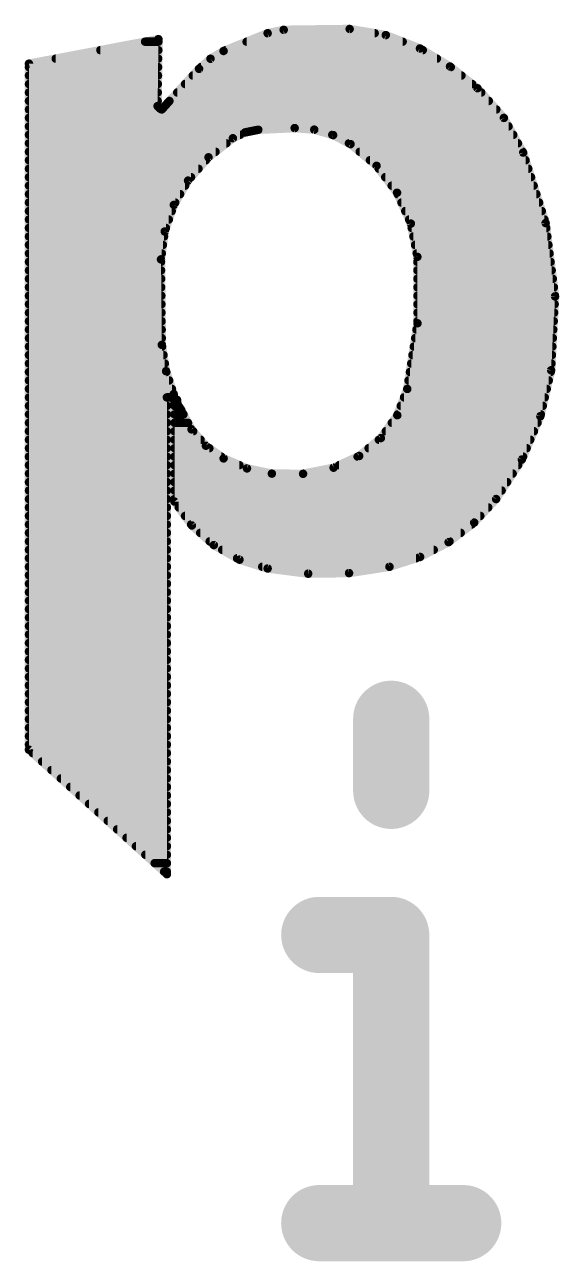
# Model space of a CAD drawing. Extents: x -16 to 95, y -11 to 53.
# Drawn here: x 17.391 to 18.996, y 39.878 to 43.586 of the extents above; entities that cross this region are included whole.
import ezdxf

# ---------------------------------------------------------------- set-up
doc = ezdxf.new("R2010")
doc.units = 0
doc.layers.add('21', color=41, linetype='CONTINUOUS')

msp = doc.modelspace()

# ---------------------------------------------------------------- linework, layer by layer
at = {"layer": '21'}
for points, const_width in [([(18.1204, 43.561), (18.1686, 43.5712)], 0.0254), ([(18.1686, 43.5712), (18.3667, 43.5737)], 0.0254), ([(18.3667, 43.5737), (18.4752, 43.5553)], 0.0254), ([(17.4041, 43.4696), (17.7927, 43.5432)], 0.0254), ([(17.7526, 43.5356), (17.7926, 43.5356)], 0.0254), ([(17.7927, 43.5432), (17.7902, 43.3426)], 0.0254), ([(17.9883, 43.5077), (18.1204, 43.561)], 0.0254), ([(18.0574, 43.5356), (18.5257, 43.5356)], 0.0254), ([(18.1204, 43.561), (18.4417, 43.561)], 0.0254), ([(18.4752, 43.5553), (18.5776, 43.5153)], 0.0254), ([(17.6185, 43.5102), (17.7923, 43.5102)], 0.0254), ([(17.949, 43.4844), (17.9883, 43.5077)], 0.0254), ([(17.9945, 43.5102), (18.5861, 43.5102)], 0.0254), ([(18.5776, 43.5153), (18.6678, 43.4612)], 0.0254), ([(17.4041, 41.4122), (17.4041, 43.4696)], 0.0254), ([(17.4041, 43.4594), (17.7917, 43.4594)], 0.0254), ([(17.4844, 43.4848), (17.792, 43.4848)], 0.0254), ([(17.8257, 43.3578), (17.9146, 43.4543)], 0.0254), ([(17.9146, 43.4543), (17.949, 43.4844)], 0.0254), ([(17.9204, 43.4594), (18.6701, 43.4594)], 0.0254), ([(17.9496, 43.4848), (18.6285, 43.4848)], 0.0254), ([(18.6678, 43.4612), (18.7503, 43.3959)], 0.0254), ([(17.4041, 43.434), (17.7913, 43.434)], 0.0254), ([(17.8959, 43.434), (18.7022, 43.434)], 0.0254), ([(17.4041, 43.4086), (17.791, 43.4086)], 0.0254), ([(17.4041, 43.3832), (17.7907, 43.3832)], 0.0254), ([(17.8491, 43.3832), (18.7616, 43.3832)], 0.0254), ([(17.8725, 43.4086), (18.7343, 43.4086)], 0.0254), ([(18.7503, 43.3959), (18.8294, 43.3069)], 0.0254), ([(17.4041, 43.3578), (17.7904, 43.3578)], 0.0254), ([(17.7902, 43.3426), (17.7978, 43.3349)], 0.0254), ([(17.8029, 43.3324), (17.8257, 43.3578)], 0.0254), ([(17.8257, 43.3578), (18.7842, 43.3578)], 0.0254), ([(17.4041, 43.3324), (17.8029, 43.3324)], 0.0254), ([(17.4041, 43.307), (18.8293, 43.307)], 0.0254), ([(17.7978, 43.3349), (17.8029, 43.3324)], 0.0254), ([(17.8029, 43.3324), (18.8068, 43.3324)], 0.0254), ([(18.8294, 43.3069), (18.8874, 43.2029)], 0.0254), ([(17.4041, 43.2816), (18.8435, 43.2816)], 0.0254), ([(18.0924, 43.2714), (18.0527, 43.2635)], 0.0254), ([(18.2016, 43.2765), (18.0924, 43.2714)], 0.0254), ([(18.2604, 43.2718), (18.2016, 43.2765)], 0.0254), ([(18.317, 43.2555), (18.2604, 43.2718)], 0.0254), ([(17.4041, 43.2562), (18.0375, 43.2562)], 0.0254), ([(17.4041, 43.2308), (17.9967, 43.2308)], 0.0254), ([(18.0162, 43.246), (17.943, 43.1888)], 0.0254), ([(18.0527, 43.2635), (18.0162, 43.246)], 0.0254), ([(18.3145, 43.2562), (18.8577, 43.2562)], 0.0254), ([(18.3693, 43.2283), (18.317, 43.2555)], 0.0254), ([(18.3645, 43.2308), (18.8718, 43.2308)], 0.0254), ([(18.4474, 43.1634), (18.3693, 43.2283)], 0.0254), ([(17.4041, 43.2054), (17.9642, 43.2054)], 0.0254), ([(18.3969, 43.2054), (18.886, 43.2054)], 0.0254), ([(18.8874, 43.2029), (18.9548, 42.9916)], 0.0254), ([(17.4041, 43.18), (17.9352, 43.18)], 0.0254), ([(17.4041, 43.1546), (17.9129, 43.1546)], 0.0254), ([(17.943, 43.1888), (17.8816, 43.119)], 0.0254), ([(18.4275, 43.18), (18.8947, 43.18)], 0.0254), ([(18.5088, 43.0826), (18.4474, 43.1634)], 0.0254), ([(18.4541, 43.1546), (18.9028, 43.1546)], 0.0254), ([(17.4041, 43.1292), (17.8906, 43.1292)], 0.0254), ([(17.8816, 43.119), (17.839, 43.0462)], 0.0254), ([(18.4734, 43.1292), (18.9109, 43.1292)], 0.0254), ([(17.4041, 43.1038), (17.8727, 43.1038)], 0.0254), ([(18.4927, 43.1038), (18.919, 43.1038)], 0.0254), ([(18.5504, 42.99), (18.5088, 43.0826)], 0.0254), ([(17.4041, 43.0784), (17.8579, 43.0784)], 0.0254), ([(17.4041, 43.053), (17.843, 43.053)], 0.0254), ([(17.839, 43.0462), (17.8116, 42.9664)], 0.0254), ([(18.5107, 43.0784), (18.9271, 43.0784)], 0.0254), ([(18.5221, 43.053), (18.9352, 43.053)], 0.0254), ([(17.4041, 43.0276), (17.8326, 43.0276)], 0.0254), ([(18.5335, 43.0276), (18.9433, 43.0276)], 0.0254), ([(17.4041, 43.0022), (17.8239, 43.0022)], 0.0254), ([(17.4041, 42.9768), (17.8152, 42.9768)], 0.0254), ([(18.5449, 43.0022), (18.9514, 43.0022)], 0.0254), ([(18.5699, 42.8904), (18.5504, 42.99)], 0.0254), ([(18.5529, 42.9768), (18.9567, 42.9768)], 0.0254), ([(18.9548, 42.9916), (18.9831, 42.7716)], 0.0254), ([(17.4041, 42.9514), (17.8096, 42.9514)], 0.0254), ([(17.8116, 42.9664), (17.8003, 42.8828)], 0.0254), ([(18.5579, 42.9514), (18.96, 42.9514)], 0.0254), ([(17.4041, 42.926), (17.8061, 42.926)], 0.0254), ([(17.4041, 42.9006), (17.8027, 42.9006)], 0.0254), ([(18.5629, 42.926), (18.9632, 42.926)], 0.0254), ([(18.5679, 42.9006), (18.9665, 42.9006)], 0.0254), ([(17.4041, 42.8752), (17.8004, 42.8752)], 0.0254), ([(17.8003, 42.8828), (17.8029, 42.6263)], 0.0254), ([(18.5702, 42.6911), (18.5699, 42.8904)], 0.0254), ([(18.5699, 42.8752), (18.9698, 42.8752)], 0.0254), ([(17.4041, 42.8498), (17.8006, 42.8498)], 0.0254), ([(17.4041, 42.8244), (17.8009, 42.8244)], 0.0254), ([(18.57, 42.8498), (18.973, 42.8498)], 0.0254), ([(18.57, 42.8244), (18.9763, 42.8244)], 0.0254), ([(17.4041, 42.799), (17.8011, 42.799)], 0.0254), ([(18.5701, 42.799), (18.9796, 42.799)], 0.0254), ([(17.4041, 42.7736), (17.8014, 42.7736)], 0.0254), ([(17.4041, 42.7482), (17.8017, 42.7482)], 0.0254), ([(18.5701, 42.7736), (18.9828, 42.7736)], 0.0254), ([(18.5701, 42.7482), (18.9818, 42.7482)], 0.0254), ([(18.9831, 42.7716), (18.9713, 42.5501)], 0.0254), ([(17.4041, 42.7228), (17.8019, 42.7228)], 0.0254), ([(18.5702, 42.7228), (18.9805, 42.7228)], 0.0254), ([(17.4041, 42.6974), (17.8022, 42.6974)], 0.0254), ([(17.4041, 42.672), (17.8024, 42.672)], 0.0254), ([(18.5395, 42.4942), (18.5702, 42.6911)], 0.0254), ([(18.5672, 42.672), (18.9778, 42.672)], 0.0254), ([(18.5702, 42.6974), (18.9791, 42.6974)], 0.0254), ([(17.4041, 42.6466), (17.8027, 42.6466)], 0.0254), ([(18.5633, 42.6466), (18.9764, 42.6466)], 0.0254), ([(17.4041, 42.6212), (17.8037, 42.6212)], 0.0254), ([(17.8029, 42.6263), (17.8156, 42.5475)], 0.0254), ([(18.5593, 42.6212), (18.9751, 42.6212)], 0.0254), ([(17.4041, 42.5958), (17.8078, 42.5958)], 0.0254), ([(17.4041, 42.5704), (17.8119, 42.5704)], 0.0254), ([(18.5514, 42.5704), (18.9724, 42.5704)], 0.0254), ([(18.5554, 42.5958), (18.9737, 42.5958)], 0.0254), ([(17.4041, 42.545), (17.8164, 42.545)], 0.0254), ([(17.8156, 42.5475), (17.8384, 42.479)], 0.0254), ([(18.5474, 42.545), (18.9701, 42.545)], 0.0254), ([(18.9713, 42.5501), (18.939, 42.4124)], 0.0254), ([(17.4041, 42.5196), (17.8249, 42.5196)], 0.0254), ([(17.4041, 42.4942), (17.8333, 42.4942)], 0.0254), ([(18.5096, 42.4153), (18.5395, 42.4942)], 0.0254), ([(18.5395, 42.4942), (18.9582, 42.4942)], 0.0254), ([(18.5435, 42.5196), (18.9641, 42.5196)], 0.0254), ([(17.4041, 42.4688), (17.8308, 42.4688)], 0.0254), ([(17.8308, 42.4688), (17.8181, 42.4688)], 0.0254), ([(17.8181, 42.4688), (17.8181, 41.0388)], 0.0254), ([(17.8345, 42.4694), (17.8308, 42.4688)], 0.0254), ([(17.8375, 42.4718), (17.8345, 42.4694)], 0.0254), ([(17.8389, 42.4753), (17.8375, 42.4718)], 0.0254), ([(17.8384, 42.479), (17.8389, 42.4753)], 0.0254), ([(17.841, 42.4536), (17.8486, 42.4612)], 0.0254), ([(17.841, 42.1564), (17.841, 42.4536)], 0.0254), ([(17.8486, 42.4612), (17.8486, 42.4561)], 0.0254), ([(17.8486, 42.4561), (17.8506, 42.4464)], 0.0254), ([(18.5299, 42.4688), (18.9522, 42.4688)], 0.0254), ([(17.4041, 42.4434), (17.8181, 42.4434)], 0.0254), ([(17.4041, 42.418), (17.8181, 42.418)], 0.0254), ([(17.841, 42.4434), (17.8527, 42.4434)], 0.0254), ([(17.841, 42.418), (17.868, 42.418)], 0.0254), ([(17.8506, 42.4464), (17.8562, 42.4383)], 0.0254), ([(17.8562, 42.4383), (17.8613, 42.4307)], 0.0254), ([(17.8613, 42.4307), (17.892, 42.373)], 0.0254), ([(18.4604, 42.3468), (18.5096, 42.4153)], 0.0254), ([(18.5106, 42.418), (18.9403, 42.418)], 0.0254), ([(18.5202, 42.4434), (18.9463, 42.4434)], 0.0254), ([(18.939, 42.4124), (18.8834, 42.2824)], 0.0254), ([(17.4041, 42.3926), (17.8181, 42.3926)], 0.0254), ([(17.841, 42.3926), (17.8815, 42.3926)], 0.0254), ([(18.4932, 42.3926), (18.9305, 42.3926)], 0.0254), ([(17.4041, 42.3672), (17.8181, 42.3672)], 0.0254), ([(17.4041, 42.3418), (17.8181, 42.3418)], 0.0254), ([(17.841, 42.3672), (17.897, 42.3672)], 0.0254), ([(17.841, 42.3418), (17.9193, 42.3418)], 0.0254), ([(17.892, 42.373), (17.9351, 42.3238)], 0.0254), ([(18.3952, 42.2931), (18.4604, 42.3468)], 0.0254), ([(18.4543, 42.3418), (18.9088, 42.3418)], 0.0254), ([(18.475, 42.3672), (18.9197, 42.3672)], 0.0254), ([(17.4041, 42.3164), (17.8181, 42.3164)], 0.0254), ([(17.841, 42.3164), (17.9455, 42.3164)], 0.0254), ([(17.9351, 42.3238), (17.9883, 42.2859)], 0.0254), ([(18.4235, 42.3164), (18.8979, 42.3164)], 0.0254), ([(17.4041, 42.291), (17.8181, 42.291)], 0.0254), ([(17.4041, 42.2656), (17.8181, 42.2656)], 0.0254), ([(17.841, 42.291), (17.9811, 42.291)], 0.0254), ([(17.841, 42.2656), (18.0357, 42.2656)], 0.0254), ([(17.9883, 42.2859), (18.0584, 42.2559)], 0.0254), ([(18.3185, 42.258), (18.3952, 42.2931)], 0.0254), ([(18.3351, 42.2656), (18.8724, 42.2656)], 0.0254), ([(18.3906, 42.291), (18.8871, 42.291)], 0.0254), ([(18.8834, 42.2824), (18.8062, 42.164)], 0.0254), ([(17.4041, 42.2402), (17.8181, 42.2402)], 0.0254), ([(17.841, 42.2402), (18.1331, 42.2402)], 0.0254), ([(18.0584, 42.2559), (18.1331, 42.2402)], 0.0254), ([(18.1331, 42.2402), (18.2267, 42.2396)], 0.0254), ([(18.2267, 42.2396), (18.3185, 42.258)], 0.0254), ([(18.2297, 42.2402), (18.8559, 42.2402)], 0.0254), ([(17.4041, 42.2148), (17.8181, 42.2148)], 0.0254), ([(17.841, 42.2148), (18.8393, 42.2148)], 0.0254), ([(17.4041, 42.1894), (17.8181, 42.1894)], 0.0254), ([(17.4041, 42.164), (17.8181, 42.164)], 0.0254), ([(17.841, 42.1894), (18.8228, 42.1894)], 0.0254), ([(17.841, 42.164), (18.8062, 42.164)], 0.0254), ([(17.893, 42.0848), (17.841, 42.1564)], 0.0254), ([(18.8062, 42.164), (18.7404, 42.0933)], 0.0254), ([(17.4041, 42.1386), (17.8181, 42.1386)], 0.0254), ([(17.8539, 42.1386), (18.7826, 42.1386)], 0.0254), ([(17.4041, 42.1132), (17.8181, 42.1132)], 0.0254), ([(17.4041, 42.0878), (17.8181, 42.0878)], 0.0254), ([(17.8724, 42.1132), (18.7589, 42.1132)], 0.0254), ([(17.8908, 42.0878), (18.7331, 42.0878)], 0.0254), ([(17.959, 42.0258), (17.893, 42.0848)], 0.0254), ([(18.7404, 42.0933), (18.6636, 42.0349)], 0.0254), ([(17.4041, 42.0624), (17.8181, 42.0624)], 0.0254), ([(17.9181, 42.0624), (18.6998, 42.0624)], 0.0254), ([(17.4041, 42.037), (17.8181, 42.037)], 0.0254), ([(17.4041, 42.0116), (17.8181, 42.0116)], 0.0254), ([(17.9465, 42.037), (18.6664, 42.037)], 0.0254), ([(18.0359, 41.9821), (17.959, 42.0258)], 0.0254), ([(17.9841, 42.0116), (18.619, 42.0116)], 0.0254), ([(18.6636, 42.0349), (18.578, 41.9903)], 0.0254), ([(17.4041, 41.9862), (17.8181, 41.9862)], 0.0254), ([(18.0288, 41.9862), (18.5654, 41.9862)], 0.0254), ([(18.1204, 41.9557), (18.0359, 41.9821)], 0.0254), ([(18.578, 41.9903), (18.4861, 41.9608)], 0.0254), ([(17.4041, 41.9608), (17.8181, 41.9608)], 0.0254), ([(17.4041, 41.9354), (17.8181, 41.9354)], 0.0254), ([(18.1041, 41.9608), (18.4861, 41.9608)], 0.0254), ([(18.2421, 41.9402), (18.1204, 41.9557)], 0.0254), ([(18.3648, 41.9419), (18.2421, 41.9402)], 0.0254), ([(18.4861, 41.9608), (18.3648, 41.9419)], 0.0254), ([(17.4041, 41.91), (17.8181, 41.91)], 0.0254), ([(17.4041, 41.8846), (17.8181, 41.8846)], 0.0254), ([(17.4041, 41.8592), (17.8181, 41.8592)], 0.0254), ([(17.4041, 41.8338), (17.8181, 41.8338)], 0.0254), ([(17.4041, 41.8084), (17.8181, 41.8084)], 0.0254), ([(17.4041, 41.783), (17.8181, 41.783)], 0.0254), ([(17.4041, 41.7576), (17.8181, 41.7576)], 0.0254), ([(17.4041, 41.7322), (17.8181, 41.7322)], 0.0254), ([(17.4041, 41.7068), (17.8181, 41.7068)], 0.0254), ([(17.4041, 41.6814), (17.8181, 41.6814)], 0.0254), ([(17.4041, 41.656), (17.8181, 41.656)], 0.0254), ([(17.4041, 41.6306), (17.8181, 41.6306)], 0.0254), ([(17.4041, 41.6052), (17.8181, 41.6052)], 0.0254), ([(18.4914, 41.5049), (18.4914, 41.2888)], 0.2286), ([(17.4041, 41.5798), (17.8181, 41.5798)], 0.0254), ([(17.4041, 41.5544), (17.8181, 41.5544)], 0.0254), ([(17.4041, 41.529), (17.8181, 41.529)], 0.0254), ([(17.4041, 41.5036), (17.8181, 41.5036)], 0.0254), ([(17.4041, 41.4782), (17.8181, 41.4782)], 0.0254), ([(17.4041, 41.4528), (17.8181, 41.4528)], 0.0254), ([(17.4041, 41.4274), (17.8181, 41.4274)], 0.0254), ([(17.8181, 41.0388), (17.4041, 41.4122)], 0.0254), ([(17.4154, 41.402), (17.8181, 41.402)], 0.0254), ([(17.4436, 41.3766), (17.8181, 41.3766)], 0.0254), ([(17.4717, 41.3512), (17.8181, 41.3512)], 0.0254), ([(17.4999, 41.3258), (17.8181, 41.3258)], 0.0254), ([(17.5281, 41.3004), (17.8181, 41.3004)], 0.0254), ([(17.5562, 41.275), (17.8181, 41.275)], 0.0254), ([(17.5844, 41.2496), (17.8181, 41.2496)], 0.0254), ([(17.6125, 41.2242), (17.8181, 41.2242)], 0.0254), ([(17.6407, 41.1988), (17.8181, 41.1988)], 0.0254), ([(17.6689, 41.1734), (17.8181, 41.1734)], 0.0254), ([(17.697, 41.148), (17.8181, 41.148)], 0.0254), ([(17.7252, 41.1226), (17.8181, 41.1226)], 0.0254), ([(17.7534, 41.0972), (17.8181, 41.0972)], 0.0254), ([(17.7815, 41.0718), (17.8181, 41.0718)], 0.0254), ([(17.8097, 41.0464), (17.8181, 41.0464)], 0.0254), ([(18.2753, 40.8566), (18.4914, 40.8566)], 0.2286), ([(18.4914, 40.8566), (18.4914, 39.9923)], 0.2286), ([(18.2753, 39.9923), (18.7075, 39.9923)], 0.2286)]:
    msp.add_lwpolyline(points, dxfattribs=dict(at, const_width=const_width))
for points, const_width in [([(18.1685, 43.5775, 1), (18.1687, 43.5649)], 0.0127), ([(18.1699, 43.565, 1), (18.1673, 43.5774)], 0.0127), ([(18.3678, 43.58, 1), (18.3656, 43.5674)], 0.0127), ([(18.3668, 43.5674, 1), (18.3666, 43.58)], 0.0127), ([(17.7526, 43.5419, 1), (17.7526, 43.5293)], 0.0127), ([(17.799, 43.5431, 1), (17.7864, 43.5433)], 0.0127), ([(17.7939, 43.537, 1), (17.7915, 43.5494)], 0.0127), ([(17.7926, 43.5293, 1), (17.7926, 43.5419)], 0.0127), ([(18.0574, 43.5419, 1), (18.0574, 43.5293)], 0.0127), ([(18.1204, 43.5673, 1), (18.1204, 43.5547)], 0.0127), ([(18.1191, 43.5672, 1), (18.1217, 43.5548)], 0.0127), ([(18.1228, 43.5551, 1), (18.118, 43.5669)], 0.0127), ([(18.4417, 43.5547, 1), (18.4417, 43.5673)], 0.0127), ([(18.4775, 43.5613, 1), (18.4728, 43.5494)], 0.0127), ([(18.4741, 43.5491, 1), (18.4762, 43.5616)], 0.0127), ([(18.5257, 43.5293, 1), (18.5257, 43.5419)], 0.0127), ([(17.6185, 43.5166, 1), (17.6185, 43.5039)], 0.0127), ([(17.7923, 43.5039, 1), (17.7923, 43.5166)], 0.0127), ([(17.9859, 43.5136, 1), (17.9907, 43.5018)], 0.0127), ([(17.9915, 43.5022, 1), (17.9851, 43.5132)], 0.0127), ([(17.9945, 43.5166, 1), (17.9945, 43.5039)], 0.0127), ([(18.5809, 43.5207, 1), (18.5743, 43.5099)], 0.0127), ([(18.5753, 43.5094, 1), (18.5799, 43.5212)], 0.0127), ([(18.5861, 43.5039, 1), (18.5861, 43.5166)], 0.0127), ([(17.4105, 43.4696, 1), (17.3977, 43.4696)], 0.0127), ([(17.4029, 43.4758, 1), (17.4053, 43.4634)], 0.0127), ([(17.4041, 43.4657, 1), (17.4041, 43.4531)], 0.0127), ([(17.4844, 43.4911, 1), (17.4844, 43.4785)], 0.0127), ([(17.7917, 43.4531, 1), (17.7917, 43.4657)], 0.0127), ([(17.792, 43.4785, 1), (17.792, 43.4911)], 0.0127), ([(17.9104, 43.4591, 1), (17.9188, 43.4495)], 0.0127), ([(17.9193, 43.45, 1), (17.9099, 43.4586)], 0.0127), ([(17.9204, 43.4657, 1), (17.9204, 43.4531)], 0.0127), ([(17.9457, 43.4899, 1), (17.9522, 43.479)], 0.0127), ([(17.9496, 43.4911, 1), (17.9496, 43.4785)], 0.0127), ([(17.9531, 43.4797, 1), (17.9448, 43.4892)], 0.0127), ([(18.6285, 43.4785, 1), (18.6285, 43.4911)], 0.0127), ([(18.6718, 43.4662, 1), (18.6639, 43.4562)], 0.0127), ([(18.6646, 43.4558, 1), (18.6711, 43.4667)], 0.0127), ([(18.6701, 43.4531, 1), (18.6701, 43.4657)], 0.0127), ([(17.4041, 43.4404, 1), (17.4041, 43.4277)], 0.0127), ([(17.7913, 43.4277, 1), (17.7913, 43.4404)], 0.0127), ([(17.8959, 43.4404, 1), (17.8959, 43.4277)], 0.0127), ([(18.7022, 43.4277, 1), (18.7022, 43.4404)], 0.0127), ([(17.4041, 43.4149, 1), (17.4041, 43.4023)], 0.0127), ([(17.4041, 43.3895, 1), (17.4041, 43.3769)], 0.0127), ([(17.7907, 43.3769, 1), (17.7907, 43.3895)], 0.0127), ([(17.791, 43.4023, 1), (17.791, 43.4149)], 0.0127), ([(17.8491, 43.3895, 1), (17.8491, 43.3769)], 0.0127), ([(17.8725, 43.4149, 1), (17.8725, 43.4023)], 0.0127), ([(18.7343, 43.4023, 1), (18.7343, 43.4149)], 0.0127), ([(18.755, 43.4001, 1), (18.7456, 43.3917)], 0.0127), ([(18.7464, 43.3909, 1), (18.7542, 43.4009)], 0.0127), ([(18.7616, 43.3769, 1), (18.7616, 43.3895)], 0.0127), ([(17.4041, 43.3642, 1), (17.4041, 43.3515)], 0.0127), ([(17.7947, 43.3471, 1), (17.7857, 43.3381)], 0.0127), ([(17.7904, 43.3515, 1), (17.7904, 43.3642)], 0.0127), ([(17.8257, 43.3642, 1), (17.8257, 43.3515)], 0.0127), ([(17.821, 43.3621, 1), (17.8304, 43.3535)], 0.0127), ([(17.8304, 43.3536, 1), (17.821, 43.362)], 0.0127), ([(18.7842, 43.3515, 1), (18.7842, 43.3642)], 0.0127), ([(17.4041, 43.3387, 1), (17.4041, 43.3261)], 0.0127), ([(17.4041, 43.3133, 1), (17.4041, 43.3007)], 0.0127), ([(17.7839, 43.3427, 1), (17.7965, 43.3425)], 0.0127), ([(17.8006, 43.3406, 1), (17.795, 43.3292)], 0.0127), ([(17.7933, 43.3304, 1), (17.8023, 43.3394)], 0.0127), ([(17.8029, 43.3387, 1), (17.8029, 43.3261)], 0.0127), ([(17.7982, 43.3366, 1), (17.8076, 43.3282)], 0.0127), ([(17.8001, 43.3267, 1), (17.8057, 43.3381)], 0.0127), ([(17.8029, 43.3261, 1), (17.8029, 43.3387)], 0.0127), ([(18.8068, 43.3261, 1), (18.8068, 43.3387)], 0.0127), ([(18.835, 43.31, 1), (18.8239, 43.3038)], 0.0127), ([(18.8247, 43.3027, 1), (18.8342, 43.3111)], 0.0127), ([(18.8293, 43.3007, 1), (18.8293, 43.3133)], 0.0127), ([(17.4041, 43.288, 1), (17.4041, 43.2753)], 0.0127), ([(18.0921, 43.2777, 1), (18.0927, 43.2651)], 0.0127), ([(18.0936, 43.2652, 1), (18.0912, 43.2776)], 0.0127), ([(18.2021, 43.2828, 1), (18.2011, 43.2702)], 0.0127), ([(18.2019, 43.2702, 1), (18.2013, 43.2828)], 0.0127), ([(18.2621, 43.2779, 1), (18.2586, 43.2657)], 0.0127), ([(18.2598, 43.2654, 1), (18.2609, 43.2781)], 0.0127), ([(18.8435, 43.2753, 1), (18.8435, 43.288)], 0.0127), ([(17.4041, 43.2625, 1), (17.4041, 43.2499)], 0.0127), ([(17.4041, 43.2371, 1), (17.4041, 43.2245)], 0.0127), ([(17.9967, 43.2245, 1), (17.9967, 43.2371)], 0.0127), ([(18.0135, 43.2517, 1), (18.0189, 43.2403)], 0.0127), ([(18.0201, 43.241, 1), (18.0123, 43.251)], 0.0127), ([(18.0375, 43.2499, 1), (18.0375, 43.2625)], 0.0127), ([(18.0515, 43.2697, 1), (18.054, 43.2572)], 0.0127), ([(18.0555, 43.2577, 1), (18.05, 43.2692)], 0.0127), ([(18.3145, 43.2625, 1), (18.3145, 43.2499)], 0.0127), ([(18.3199, 43.2611, 1), (18.3141, 43.2498)], 0.0127), ([(18.3152, 43.2494, 1), (18.3188, 43.2616)], 0.0127), ([(18.3645, 43.2371, 1), (18.3645, 43.2245)], 0.0127), ([(18.3734, 43.2332, 1), (18.3652, 43.2234)], 0.0127), ([(18.8577, 43.2499, 1), (18.8577, 43.2625)], 0.0127), ([(18.8718, 43.2245, 1), (18.8718, 43.2371)], 0.0127), ([(17.4041, 43.2118, 1), (17.4041, 43.1991)], 0.0127), ([(17.9642, 43.1991, 1), (17.9642, 43.2118)], 0.0127), ([(18.3664, 43.2227, 1), (18.3722, 43.2339)], 0.0127), ([(18.3969, 43.2118, 1), (18.3969, 43.1991)], 0.0127), ([(18.8934, 43.2048, 1), (18.8814, 43.201)], 0.0127), ([(18.8819, 43.1998, 1), (18.8929, 43.206)], 0.0127), ([(18.886, 43.1991, 1), (18.886, 43.2118)], 0.0127), ([(17.4041, 43.1863, 1), (17.4041, 43.1737)], 0.0127), ([(17.4041, 43.1609, 1), (17.4041, 43.1483)], 0.0127), ([(17.9129, 43.1483, 1), (17.9129, 43.1609)], 0.0127), ([(17.9352, 43.1737, 1), (17.9352, 43.1863)], 0.0127), ([(17.939, 43.1938, 1), (17.9469, 43.1838)], 0.0127), ([(17.9477, 43.1846, 1), (17.9382, 43.193)], 0.0127), ([(18.4275, 43.1863, 1), (18.4275, 43.1737)], 0.0127), ([(18.4524, 43.1673, 1), (18.4423, 43.1596)], 0.0127), ([(18.4433, 43.1586, 1), (18.4514, 43.1683)], 0.0127), ([(18.4541, 43.1609, 1), (18.4541, 43.1483)], 0.0127), ([(18.8947, 43.1737, 1), (18.8947, 43.1863)], 0.0127), ([(18.9028, 43.1483, 1), (18.9028, 43.1609)], 0.0127), ([(17.4041, 43.1356, 1), (17.4041, 43.1229)], 0.0127), ([(17.8768, 43.1232, 1), (17.8864, 43.1148)], 0.0127), ([(17.8871, 43.1158, 1), (17.8761, 43.1222)], 0.0127), ([(17.8906, 43.1229, 1), (17.8906, 43.1356)], 0.0127), ([(18.4734, 43.1356, 1), (18.4734, 43.1229)], 0.0127), ([(18.9109, 43.1229, 1), (18.9109, 43.1356)], 0.0127), ([(17.4041, 43.1101, 1), (17.4041, 43.0975)], 0.0127), ([(17.8727, 43.0975, 1), (17.8727, 43.1101)], 0.0127), ([(18.4927, 43.1101, 1), (18.4927, 43.0975)], 0.0127), ([(18.5146, 43.0852, 1), (18.503, 43.08)], 0.0127), ([(18.5037, 43.0788, 1), (18.5139, 43.0865)], 0.0127), ([(18.919, 43.0975, 1), (18.919, 43.1101)], 0.0127), ([(17.4041, 43.0847, 1), (17.4041, 43.0721)], 0.0127), ([(17.4041, 43.0594, 1), (17.4041, 43.0467)], 0.0127), ([(17.8335, 43.0494, 1), (17.8445, 43.043)], 0.0127), ([(17.845, 43.0441, 1), (17.833, 43.0482)], 0.0127), ([(17.843, 43.0467, 1), (17.843, 43.0594)], 0.0127), ([(17.8579, 43.0721, 1), (17.8579, 43.0847)], 0.0127), ([(18.5107, 43.0847, 1), (18.5107, 43.0721)], 0.0127), ([(18.5221, 43.0594, 1), (18.5221, 43.0467)], 0.0127), ([(18.9271, 43.0721, 1), (18.9271, 43.0847)], 0.0127), ([(18.9352, 43.0467, 1), (18.9352, 43.0594)], 0.0127), ([(17.4041, 43.0339, 1), (17.4041, 43.0213)], 0.0127), ([(17.8326, 43.0213, 1), (17.8326, 43.0339)], 0.0127), ([(18.5335, 43.0339, 1), (18.5335, 43.0213)], 0.0127), ([(18.9433, 43.0213, 1), (18.9433, 43.0339)], 0.0127), ([(17.4041, 43.0085, 1), (17.4041, 42.9959)], 0.0127), ([(17.4041, 42.9832, 1), (17.4041, 42.9705)], 0.0127), ([(17.8152, 42.9705, 1), (17.8152, 42.9832)], 0.0127), ([(17.8239, 42.9959, 1), (17.8239, 43.0085)], 0.0127), ([(18.5449, 43.0085, 1), (18.5449, 42.9959)], 0.0127), ([(18.5566, 42.9912, 1), (18.5441, 42.9888)], 0.0127), ([(18.5446, 42.9874, 1), (18.5561, 42.9926)], 0.0127), ([(18.5529, 42.9832, 1), (18.5529, 42.9705)], 0.0127), ([(18.9611, 42.9924, 1), (18.9485, 42.9908)], 0.0127), ([(18.9488, 42.9897, 1), (18.9609, 42.9935)], 0.0127), ([(18.9514, 42.9959, 1), (18.9514, 43.0085)], 0.0127), ([(18.9567, 42.9705, 1), (18.9567, 42.9832)], 0.0127), ([(17.4041, 42.9577, 1), (17.4041, 42.9451)], 0.0127), ([(17.8179, 42.9656, 1), (17.8053, 42.9673)], 0.0127), ([(17.8056, 42.9685, 1), (17.8176, 42.9643)], 0.0127), ([(17.8096, 42.9451, 1), (17.8096, 42.9577)], 0.0127), ([(18.5579, 42.9577, 1), (18.5579, 42.9451)], 0.0127), ([(18.96, 42.9451, 1), (18.96, 42.9577)], 0.0127), ([(17.4041, 42.9323, 1), (17.4041, 42.9197)], 0.0127), ([(17.4041, 42.907, 1), (17.4041, 42.8943)], 0.0127), ([(17.8027, 42.8943, 1), (17.8027, 42.907)], 0.0127), ([(17.8061, 42.9197, 1), (17.8061, 42.9323)], 0.0127), ([(18.5629, 42.9323, 1), (18.5629, 42.9197)], 0.0127), ([(18.5679, 42.907, 1), (18.5679, 42.8943)], 0.0127), ([(18.9632, 42.9197, 1), (18.9632, 42.9323)], 0.0127), ([(18.9665, 42.8943, 1), (18.9665, 42.907)], 0.0127), ([(17.4041, 42.8815, 1), (17.4041, 42.8689)], 0.0127), ([(17.8066, 42.8829, 1), (17.794, 42.8827)], 0.0127), ([(17.794, 42.8836, 1), (17.8066, 42.882)], 0.0127), ([(17.8004, 42.8689, 1), (17.8004, 42.8815)], 0.0127), ([(18.5762, 42.8904, 1), (18.5636, 42.8904)], 0.0127), ([(18.5699, 42.8815, 1), (18.5699, 42.8689)], 0.0127), ([(18.5637, 42.8892, 1), (18.5761, 42.8916)], 0.0127), ([(18.9698, 42.8689, 1), (18.9698, 42.8815)], 0.0127), ([(17.4041, 42.8561, 1), (17.4041, 42.8435)], 0.0127), ([(17.4041, 42.8308, 1), (17.4041, 42.8181)], 0.0127), ([(17.8006, 42.8435, 1), (17.8006, 42.8561)], 0.0127), ([(17.8009, 42.8181, 1), (17.8009, 42.8308)], 0.0127), ([(18.57, 42.8561, 1), (18.57, 42.8435)], 0.0127), ([(18.57, 42.8308, 1), (18.57, 42.8181)], 0.0127), ([(18.973, 42.8435, 1), (18.973, 42.8561)], 0.0127), ([(18.9763, 42.8181, 1), (18.9763, 42.8308)], 0.0127), ([(17.4041, 42.8053, 1), (17.4041, 42.7927)], 0.0127), ([(17.8011, 42.7927, 1), (17.8011, 42.8053)], 0.0127), ([(18.5701, 42.8053, 1), (18.5701, 42.7927)], 0.0127), ([(18.9796, 42.7927, 1), (18.9796, 42.8053)], 0.0127), ([(17.4041, 42.7799, 1), (17.4041, 42.7673)], 0.0127), ([(17.4041, 42.7546, 1), (17.4041, 42.7419)], 0.0127), ([(17.8014, 42.7673, 1), (17.8014, 42.7799)], 0.0127), ([(17.8017, 42.7419, 1), (17.8017, 42.7546)], 0.0127), ([(18.5701, 42.7799, 1), (18.5701, 42.7673)], 0.0127), ([(18.5701, 42.7546, 1), (18.5701, 42.7419)], 0.0127), ([(18.9894, 42.7713, 1), (18.9767, 42.7719)], 0.0127), ([(18.9768, 42.7708, 1), (18.9894, 42.7724)], 0.0127), ([(18.9818, 42.7419, 1), (18.9818, 42.7546)], 0.0127), ([(18.9828, 42.7673, 1), (18.9828, 42.7799)], 0.0127), ([(17.4041, 42.7291, 1), (17.4041, 42.7165)], 0.0127), ([(17.8019, 42.7165, 1), (17.8019, 42.7291)], 0.0127), ([(18.5702, 42.7291, 1), (18.5702, 42.7165)], 0.0127), ([(18.9805, 42.7165, 1), (18.9805, 42.7291)], 0.0127), ([(17.4041, 42.7037, 1), (17.4041, 42.6911)], 0.0127), ([(17.4041, 42.6784, 1), (17.4041, 42.6657)], 0.0127), ([(17.8022, 42.6911, 1), (17.8022, 42.7037)], 0.0127), ([(17.8024, 42.6657, 1), (17.8024, 42.6784)], 0.0127), ([(18.5672, 42.6784, 1), (18.5672, 42.6657)], 0.0127), ([(18.5702, 42.7037, 1), (18.5702, 42.6911)], 0.0127), ([(18.5765, 42.6901, 1), (18.564, 42.6921)], 0.0127), ([(18.5639, 42.6911, 1), (18.5766, 42.6911)], 0.0127), ([(18.9778, 42.6657, 1), (18.9778, 42.6784)], 0.0127), ([(18.9791, 42.6911, 1), (18.9791, 42.7037)], 0.0127), ([(17.4041, 42.6529, 1), (17.4041, 42.6403)], 0.0127), ([(17.8027, 42.6403, 1), (17.8027, 42.6529)], 0.0127), ([(18.5633, 42.6529, 1), (18.5633, 42.6403)], 0.0127), ([(18.9764, 42.6403, 1), (18.9764, 42.6529)], 0.0127), ([(17.4041, 42.6275, 1), (17.4041, 42.6149)], 0.0127), ([(17.8092, 42.6273, 1), (17.7966, 42.6253)], 0.0127), ([(17.7966, 42.6262, 1), (17.8092, 42.6264)], 0.0127), ([(17.8037, 42.6149, 1), (17.8037, 42.6275)], 0.0127), ([(18.5593, 42.6275, 1), (18.5593, 42.6149)], 0.0127), ([(18.9751, 42.6149, 1), (18.9751, 42.6275)], 0.0127), ([(17.4041, 42.6022, 1), (17.4041, 42.5895)], 0.0127), ([(17.4041, 42.5767, 1), (17.4041, 42.5641)], 0.0127), ([(17.8078, 42.5895, 1), (17.8078, 42.6022)], 0.0127), ([(17.8119, 42.5641, 1), (17.8119, 42.5767)], 0.0127), ([(18.5514, 42.5767, 1), (18.5514, 42.5641)], 0.0127), ([(18.5554, 42.6022, 1), (18.5554, 42.5895)], 0.0127), ([(18.9724, 42.5641, 1), (18.9724, 42.5767)], 0.0127), ([(18.9737, 42.5895, 1), (18.9737, 42.6022)], 0.0127), ([(17.4041, 42.5513, 1), (17.4041, 42.5387)], 0.0127), ([(17.8216, 42.5495, 1), (17.8096, 42.5455)], 0.0127), ([(17.8093, 42.5465, 1), (17.8219, 42.5485)], 0.0127), ([(17.8164, 42.5387, 1), (17.8164, 42.5513)], 0.0127), ([(18.5474, 42.5513, 1), (18.5474, 42.5387)], 0.0127), ([(18.965, 42.5504, 1), (18.9776, 42.5498)], 0.0127), ([(18.9775, 42.5486, 1), (18.9651, 42.5516)], 0.0127), ([(18.9701, 42.5387, 1), (18.9701, 42.5513)], 0.0127), ([(17.4041, 42.526, 1), (17.4041, 42.5133)], 0.0127), ([(17.4041, 42.5005, 1), (17.4041, 42.4879)], 0.0127), ([(17.8249, 42.5133, 1), (17.8249, 42.526)], 0.0127), ([(17.8333, 42.4879, 1), (17.8333, 42.5005)], 0.0127), ([(18.5395, 42.5005, 1), (18.5395, 42.4879)], 0.0127), ([(18.5332, 42.4952, 1), (18.5458, 42.4932)], 0.0127), ([(18.5454, 42.4919, 1), (18.5336, 42.4965)], 0.0127), ([(18.5435, 42.526, 1), (18.5435, 42.5133)], 0.0127), ([(18.9582, 42.4879, 1), (18.9582, 42.5005)], 0.0127), ([(18.9641, 42.5133, 1), (18.9641, 42.526)], 0.0127), ([(17.4041, 42.4751, 1), (17.4041, 42.4625)], 0.0127), ([(17.8245, 42.4688, 1), (17.8117, 42.4688)], 0.0127), ([(17.8181, 42.4751, 1), (17.8181, 42.4625)], 0.0127), ([(17.8298, 42.4751, 1), (17.8318, 42.4625)], 0.0127), ([(17.8306, 42.4744, 1), (17.8385, 42.4644)], 0.0127), ([(17.8308, 42.4625, 1), (17.8308, 42.4751)], 0.0127), ([(17.8308, 42.4625, 1), (17.8308, 42.4751)], 0.0127), ([(17.8316, 42.4741, 1), (17.8434, 42.4694)], 0.0127), ([(17.8447, 42.4798, 1), (17.8321, 42.4782)], 0.0127), ([(17.8324, 42.477, 1), (17.8444, 42.481)], 0.0127), ([(17.8326, 42.4744, 1), (17.8452, 42.4761)], 0.0127), ([(17.8448, 42.4729, 1), (17.833, 42.4776)], 0.0127), ([(17.8414, 42.4668, 1), (17.8335, 42.4767)], 0.0127), ([(17.8355, 42.4631, 1), (17.8335, 42.4757)], 0.0127), ([(17.8474, 42.4536, 1), (17.8346, 42.4536)], 0.0127), ([(17.8365, 42.4581, 1), (17.8455, 42.4491)], 0.0127), ([(17.855, 42.4612, 1), (17.8422, 42.4612)], 0.0127), ([(17.8422, 42.4561, 1), (17.855, 42.4561)], 0.0127), ([(17.8548, 42.4574, 1), (17.8424, 42.4548)], 0.0127), ([(17.8531, 42.4567, 1), (17.8441, 42.4657)], 0.0127), ([(18.5299, 42.4751, 1), (18.5299, 42.4625)], 0.0127), ([(18.9522, 42.4625, 1), (18.9522, 42.4751)], 0.0127), ([(17.4041, 42.4498, 1), (17.4041, 42.4371)], 0.0127), ([(17.4041, 42.4243, 1), (17.4041, 42.4117)], 0.0127), ([(17.8181, 42.4371, 1), (17.8181, 42.4498)], 0.0127), ([(17.8181, 42.4117, 1), (17.8181, 42.4243)], 0.0127), ([(17.841, 42.4498, 1), (17.841, 42.4371)], 0.0127), ([(17.841, 42.4243, 1), (17.841, 42.4117)], 0.0127), ([(17.8558, 42.45, 1), (17.8454, 42.4428)], 0.0127), ([(17.8444, 42.4452, 1), (17.8568, 42.4477)], 0.0127), ([(17.8615, 42.4418, 1), (17.8509, 42.4348)], 0.0127), ([(17.851, 42.4347, 1), (17.8614, 42.4419)], 0.0127), ([(17.8527, 42.4371, 1), (17.8527, 42.4498)], 0.0127), ([(17.8669, 42.4337, 1), (17.8557, 42.4277)], 0.0127), ([(17.856, 42.4272, 1), (17.8666, 42.4342)], 0.0127), ([(17.868, 42.4117, 1), (17.868, 42.4243)], 0.0127), ([(18.5106, 42.4243, 1), (18.5106, 42.4117)], 0.0127), ([(18.5147, 42.4116, 1), (18.5044, 42.419)], 0.0127), ([(18.5202, 42.4498, 1), (18.5202, 42.4371)], 0.0127), ([(18.9448, 42.41, 1), (18.9332, 42.4149)], 0.0127), ([(18.9403, 42.4117, 1), (18.9403, 42.4243)], 0.0127), ([(18.9463, 42.4371, 1), (18.9463, 42.4498)], 0.0127), ([(17.4041, 42.3989, 1), (17.4041, 42.3863)], 0.0127), ([(17.8181, 42.3863, 1), (17.8181, 42.3989)], 0.0127), ([(17.841, 42.3989, 1), (17.841, 42.3863)], 0.0127), ([(17.8815, 42.3863, 1), (17.8815, 42.3989)], 0.0127), ([(18.4932, 42.3989, 1), (18.4932, 42.3863)], 0.0127), ([(18.5036, 42.4176, 1), (18.5155, 42.4131)], 0.0127), ([(18.9305, 42.3863, 1), (18.9305, 42.3989)], 0.0127), ([(18.9328, 42.4139, 1), (18.9452, 42.411)], 0.0127), ([(17.4041, 42.3736, 1), (17.4041, 42.3609)], 0.0127), ([(17.4041, 42.3481, 1), (17.4041, 42.3355)], 0.0127), ([(17.8181, 42.3609, 1), (17.8181, 42.3736)], 0.0127), ([(17.8181, 42.3355, 1), (17.8181, 42.3481)], 0.0127), ([(17.841, 42.3736, 1), (17.841, 42.3609)], 0.0127), ([(17.841, 42.3481, 1), (17.841, 42.3355)], 0.0127), ([(17.8967, 42.3772, 1), (17.8872, 42.3688)], 0.0127), ([(17.8864, 42.37, 1), (17.8976, 42.376)], 0.0127), ([(17.897, 42.3609, 1), (17.897, 42.3736)], 0.0127), ([(17.9193, 42.3355, 1), (17.9193, 42.3481)], 0.0127), ([(18.4543, 42.3481, 1), (18.4543, 42.3355)], 0.0127), ([(18.4552, 42.3505, 1), (18.4655, 42.3431)], 0.0127), ([(18.4644, 42.3419, 1), (18.4563, 42.3517)], 0.0127), ([(18.475, 42.3736, 1), (18.475, 42.3609)], 0.0127), ([(18.9088, 42.3355, 1), (18.9088, 42.3481)], 0.0127), ([(18.9197, 42.3609, 1), (18.9197, 42.3736)], 0.0127), ([(17.4041, 42.3227, 1), (17.4041, 42.3101)], 0.0127), ([(17.8181, 42.3101, 1), (17.8181, 42.3227)], 0.0127), ([(17.841, 42.3227, 1), (17.841, 42.3101)], 0.0127), ([(17.9388, 42.329, 1), (17.9314, 42.3187)], 0.0127), ([(17.9303, 42.3197, 1), (17.9398, 42.328)], 0.0127), ([(17.9455, 42.3101, 1), (17.9455, 42.3227)], 0.0127), ([(18.4235, 42.3227, 1), (18.4235, 42.3101)], 0.0127), ([(18.8979, 42.3101, 1), (18.8979, 42.3227)], 0.0127), ([(17.4041, 42.2974, 1), (17.4041, 42.2847)], 0.0127), ([(17.4041, 42.2719, 1), (17.4041, 42.2593)], 0.0127), ([(17.8181, 42.2847, 1), (17.8181, 42.2974)], 0.0127), ([(17.8181, 42.2593, 1), (17.8181, 42.2719)], 0.0127), ([(17.841, 42.2974, 1), (17.841, 42.2847)], 0.0127), ([(17.841, 42.2719, 1), (17.841, 42.2593)], 0.0127), ([(17.9811, 42.2847, 1), (17.9811, 42.2974)], 0.0127), ([(17.9908, 42.2917, 1), (17.9858, 42.2801)], 0.0127), ([(17.9846, 42.2807, 1), (17.992, 42.2911)], 0.0127), ([(18.0357, 42.2593, 1), (18.0357, 42.2719)], 0.0127), ([(18.3351, 42.2719, 1), (18.3351, 42.2593)], 0.0127), ([(18.3906, 42.2974, 1), (18.3906, 42.2847)], 0.0127), ([(18.3912, 42.298, 1), (18.3993, 42.2882)], 0.0127), ([(18.3979, 42.2873, 1), (18.3926, 42.2989)], 0.0127), ([(18.8724, 42.2593, 1), (18.8724, 42.2719)], 0.0127), ([(18.8776, 42.2849, 1), (18.8892, 42.28)], 0.0127), ([(18.8887, 42.279, 1), (18.8781, 42.2859)], 0.0127), ([(18.8871, 42.2847, 1), (18.8871, 42.2974)], 0.0127), ([(17.4041, 42.2465, 1), (17.4041, 42.2339)], 0.0127), ([(17.8181, 42.2339, 1), (17.8181, 42.2465)], 0.0127), ([(17.841, 42.2465, 1), (17.841, 42.2339)], 0.0127), ([(18.0597, 42.2621, 1), (18.0571, 42.2497)], 0.0127), ([(18.0559, 42.25, 1), (18.0609, 42.2617)], 0.0127), ([(18.1331, 42.2465, 1), (18.1331, 42.2339)], 0.0127), ([(18.1318, 42.234, 1), (18.1344, 42.2464)], 0.0127), ([(18.1331, 42.2339, 1), (18.1331, 42.2465)], 0.0127), ([(18.2255, 42.2458, 1), (18.228, 42.2334)], 0.0127), ([(18.2297, 42.2465, 1), (18.2297, 42.2339)], 0.0127), ([(18.2267, 42.2333, 1), (18.2268, 42.246)], 0.0127), ([(18.3159, 42.2638, 1), (18.3211, 42.2522)], 0.0127), ([(18.3197, 42.2518, 1), (18.3173, 42.2642)], 0.0127), ([(18.8559, 42.2339, 1), (18.8559, 42.2465)], 0.0127), ([(17.4041, 42.2212, 1), (17.4041, 42.2085)], 0.0127), ([(17.8181, 42.2085, 1), (17.8181, 42.2212)], 0.0127), ([(17.841, 42.2212, 1), (17.841, 42.2085)], 0.0127), ([(18.8393, 42.2085, 1), (18.8393, 42.2212)], 0.0127), ([(17.4041, 42.1957, 1), (17.4041, 42.1831)], 0.0127), ([(17.4041, 42.1703, 1), (17.4041, 42.1577)], 0.0127), ([(17.8181, 42.1831, 1), (17.8181, 42.1957)], 0.0127), ([(17.8181, 42.1577, 1), (17.8181, 42.1703)], 0.0127), ([(17.8461, 42.1601, 1), (17.8359, 42.1527)], 0.0127), ([(17.841, 42.1957, 1), (17.841, 42.1831)], 0.0127), ([(17.841, 42.1703, 1), (17.841, 42.1577)], 0.0127), ([(18.8009, 42.1675, 1), (18.8115, 42.1605)], 0.0127), ([(18.8108, 42.1597, 1), (18.8016, 42.1683)], 0.0127), ([(18.8062, 42.1577, 1), (18.8062, 42.1703)], 0.0127), ([(18.8228, 42.1831, 1), (18.8228, 42.1957)], 0.0127), ([(17.4041, 42.145, 1), (17.4041, 42.1323)], 0.0127), ([(17.8181, 42.1323, 1), (17.8181, 42.145)], 0.0127), ([(17.8346, 42.1564, 1), (17.8474, 42.1564)], 0.0127), ([(17.8539, 42.145, 1), (17.8539, 42.1323)], 0.0127), ([(18.7826, 42.1323, 1), (18.7826, 42.145)], 0.0127), ([(17.4041, 42.1195, 1), (17.4041, 42.1069)], 0.0127), ([(17.4041, 42.0941, 1), (17.4041, 42.0815)], 0.0127), ([(17.8181, 42.1069, 1), (17.8181, 42.1195)], 0.0127), ([(17.8181, 42.0815, 1), (17.8181, 42.0941)], 0.0127), ([(17.8724, 42.1195, 1), (17.8724, 42.1069)], 0.0127), ([(17.8908, 42.0941, 1), (17.8908, 42.0815)], 0.0127), ([(17.8973, 42.0895, 1), (17.8888, 42.0801)], 0.0127), ([(17.8879, 42.0811, 1), (17.8982, 42.0885)], 0.0127), ([(18.7331, 42.0815, 1), (18.7331, 42.0941)], 0.0127), ([(18.7358, 42.0977, 1), (18.7451, 42.089)], 0.0127), ([(18.7443, 42.0883, 1), (18.7366, 42.0984)], 0.0127), ([(18.7589, 42.1069, 1), (18.7589, 42.1195)], 0.0127), ([(17.4041, 42.0688, 1), (17.4041, 42.0561)], 0.0127), ([(17.8181, 42.0561, 1), (17.8181, 42.0688)], 0.0127), ([(17.9181, 42.0688, 1), (17.9181, 42.0561)], 0.0127), ([(18.6998, 42.0561, 1), (18.6998, 42.0688)], 0.0127), ([(17.4041, 42.0433, 1), (17.4041, 42.0307)], 0.0127), ([(17.4041, 42.0179, 1), (17.4041, 42.0053)], 0.0127), ([(17.8181, 42.0307, 1), (17.8181, 42.0433)], 0.0127), ([(17.8181, 42.0053, 1), (17.8181, 42.0179)], 0.0127), ([(17.9465, 42.0433, 1), (17.9465, 42.0307)], 0.0127), ([(17.9621, 42.0314, 1), (17.9559, 42.0203)], 0.0127), ([(17.9548, 42.0211, 1), (17.9632, 42.0306)], 0.0127), ([(17.9841, 42.0179, 1), (17.9841, 42.0053)], 0.0127), ([(18.619, 42.0053, 1), (18.619, 42.0179)], 0.0127), ([(18.6598, 42.0399, 1), (18.6675, 42.0298)], 0.0127), ([(18.6666, 42.0292, 1), (18.6607, 42.0405)], 0.0127), ([(18.6664, 42.0307, 1), (18.6664, 42.0433)], 0.0127), ([(17.4041, 41.9926, 1), (17.4041, 41.9799)], 0.0127), ([(17.8181, 41.9799, 1), (17.8181, 41.9926)], 0.0127), ([(18.0288, 41.9926, 1), (18.0288, 41.9799)], 0.0127), ([(18.0378, 41.9882, 1), (18.0341, 41.9761)], 0.0127), ([(18.0328, 41.9766, 1), (18.0391, 41.9877)], 0.0127), ([(18.5654, 41.9799, 1), (18.5654, 41.9926)], 0.0127), ([(18.5751, 41.9959, 1), (18.581, 41.9846)], 0.0127), ([(18.58, 41.9842, 1), (18.5761, 41.9963)], 0.0127), ([(17.4041, 41.9671, 1), (17.4041, 41.9545)], 0.0127), ([(17.4041, 41.9417, 1), (17.4041, 41.9291)], 0.0127), ([(17.8181, 41.9545, 1), (17.8181, 41.9671)], 0.0127), ([(17.8181, 41.9291, 1), (17.8181, 41.9417)], 0.0127), ([(18.1041, 41.9671, 1), (18.1041, 41.9545)], 0.0127), ([(18.1212, 41.962, 1), (18.1196, 41.9494)], 0.0127), ([(18.1185, 41.9496, 1), (18.1223, 41.9618)], 0.0127), ([(18.242, 41.9465, 1), (18.2422, 41.9338)], 0.0127), ([(18.2413, 41.9339, 1), (18.2429, 41.9465)], 0.0127), ([(18.3639, 41.9482, 1), (18.3658, 41.9356)], 0.0127), ([(18.3649, 41.9355, 1), (18.3648, 41.9482)], 0.0127), ([(18.4842, 41.9668, 1), (18.488, 41.9548)], 0.0127), ([(18.4871, 41.9545, 1), (18.4851, 41.9671)], 0.0127), ([(18.4861, 41.9545, 1), (18.4861, 41.9671)], 0.0127), ([(17.4041, 41.9164, 1), (17.4041, 41.9037)], 0.0127), ([(17.8181, 41.9037, 1), (17.8181, 41.9164)], 0.0127), ([(17.4041, 41.8909, 1), (17.4041, 41.8783)], 0.0127), ([(17.4041, 41.8655, 1), (17.4041, 41.8529)], 0.0127), ([(17.8181, 41.8783, 1), (17.8181, 41.8909)], 0.0127), ([(17.8181, 41.8529, 1), (17.8181, 41.8655)], 0.0127), ([(17.4041, 41.8402, 1), (17.4041, 41.8275)], 0.0127), ([(17.8181, 41.8275, 1), (17.8181, 41.8402)], 0.0127), ([(17.4041, 41.8147, 1), (17.4041, 41.8021)], 0.0127), ([(17.4041, 41.7893, 1), (17.4041, 41.7767)], 0.0127), ([(17.8181, 41.8021, 1), (17.8181, 41.8147)], 0.0127), ([(17.8181, 41.7767, 1), (17.8181, 41.7893)], 0.0127), ([(17.4041, 41.764, 1), (17.4041, 41.7513)], 0.0127), ([(17.8181, 41.7513, 1), (17.8181, 41.764)], 0.0127), ([(17.4041, 41.7385, 1), (17.4041, 41.7259)], 0.0127), ([(17.8181, 41.7259, 1), (17.8181, 41.7385)], 0.0127), ([(17.4041, 41.7131, 1), (17.4041, 41.7005)], 0.0127), ([(17.4041, 41.6878, 1), (17.4041, 41.6751)], 0.0127), ([(17.8181, 41.7005, 1), (17.8181, 41.7131)], 0.0127), ([(17.8181, 41.6751, 1), (17.8181, 41.6878)], 0.0127), ([(17.4041, 41.6623, 1), (17.4041, 41.6497)], 0.0127), ([(17.8181, 41.6497, 1), (17.8181, 41.6623)], 0.0127), ([(17.4041, 41.6369, 1), (17.4041, 41.6243)], 0.0127), ([(17.4041, 41.6116, 1), (17.4041, 41.5989)], 0.0127), ([(17.8181, 41.6243, 1), (17.8181, 41.6369)], 0.0127), ([(17.8181, 41.5989, 1), (17.8181, 41.6116)], 0.0127), ([(18.5485, 41.5049, 1), (18.4342, 41.5049)], 0.1143), ([(17.4041, 41.5861, 1), (17.4041, 41.5735)], 0.0127), ([(17.8181, 41.5735, 1), (17.8181, 41.5861)], 0.0127), ([(17.4041, 41.5607, 1), (17.4041, 41.5481)], 0.0127), ([(17.4041, 41.5354, 1), (17.4041, 41.5227)], 0.0127), ([(17.8181, 41.5481, 1), (17.8181, 41.5607)], 0.0127), ([(17.8181, 41.5227, 1), (17.8181, 41.5354)], 0.0127), ([(17.4041, 41.5099, 1), (17.4041, 41.4973)], 0.0127), ([(17.8181, 41.4973, 1), (17.8181, 41.5099)], 0.0127), ([(17.4041, 41.4845, 1), (17.4041, 41.4719)], 0.0127), ([(17.4041, 41.4592, 1), (17.4041, 41.4465)], 0.0127), ([(17.8181, 41.4719, 1), (17.8181, 41.4845)], 0.0127), ([(17.8181, 41.4465, 1), (17.8181, 41.4592)], 0.0127), ([(17.4041, 41.4337, 1), (17.4041, 41.4211)], 0.0127), ([(17.4084, 41.4169, 1), (17.3998, 41.4075)], 0.0127), ([(17.8181, 41.4211, 1), (17.8181, 41.4337)], 0.0127), ([(17.3977, 41.4122, 1), (17.4105, 41.4122)], 0.0127), ([(17.4154, 41.4083, 1), (17.4154, 41.3957)], 0.0127), ([(17.4436, 41.383, 1), (17.4436, 41.3703)], 0.0127), ([(17.8181, 41.3957, 1), (17.8181, 41.4083)], 0.0127), ([(17.8181, 41.3703, 1), (17.8181, 41.383)], 0.0127), ([(17.4717, 41.3575, 1), (17.4717, 41.3449)], 0.0127), ([(17.8181, 41.3449, 1), (17.8181, 41.3575)], 0.0127), ([(17.4999, 41.3321, 1), (17.4999, 41.3195)], 0.0127), ([(17.5281, 41.3068, 1), (17.5281, 41.2941)], 0.0127), ([(17.8181, 41.3195, 1), (17.8181, 41.3321)], 0.0127), ([(17.8181, 41.2941, 1), (17.8181, 41.3068)], 0.0127), ([(18.4342, 41.2888, 1), (18.5485, 41.2888)], 0.1143), ([(17.5562, 41.2813, 1), (17.5562, 41.2687)], 0.0127), ([(17.8181, 41.2687, 1), (17.8181, 41.2813)], 0.0127), ([(17.5844, 41.2559, 1), (17.5844, 41.2433)], 0.0127), ([(17.8181, 41.2433, 1), (17.8181, 41.2559)], 0.0127), ([(17.6125, 41.2306, 1), (17.6125, 41.2179)], 0.0127), ([(17.6407, 41.2051, 1), (17.6407, 41.1925)], 0.0127), ([(17.8181, 41.2179, 1), (17.8181, 41.2306)], 0.0127), ([(17.8181, 41.1925, 1), (17.8181, 41.2051)], 0.0127), ([(17.6689, 41.1797, 1), (17.6689, 41.1671)], 0.0127), ([(17.8181, 41.1671, 1), (17.8181, 41.1797)], 0.0127), ([(17.697, 41.1544, 1), (17.697, 41.1417)], 0.0127), ([(17.7252, 41.1289, 1), (17.7252, 41.1163)], 0.0127), ([(17.8181, 41.1417, 1), (17.8181, 41.1544)], 0.0127), ([(17.8181, 41.1163, 1), (17.8181, 41.1289)], 0.0127), ([(17.7534, 41.1035, 1), (17.7534, 41.0909)], 0.0127), ([(17.8181, 41.0909, 1), (17.8181, 41.1035)], 0.0127), ([(17.7815, 41.0782, 1), (17.7815, 41.0655)], 0.0127), ([(17.8097, 41.0527, 1), (17.8097, 41.0401)], 0.0127), ([(17.8181, 41.0655, 1), (17.8181, 41.0782)], 0.0127), ([(17.8181, 41.0401, 1), (17.8181, 41.0527)], 0.0127), ([(17.8117, 41.0388, 1), (17.8245, 41.0388)], 0.0127), ([(17.8138, 41.0341, 1), (17.8224, 41.0435)], 0.0127), ([(18.2753, 40.9138, 1), (18.2753, 40.7995)], 0.1143), ([(18.5485, 40.8566, 1), (18.4342, 40.8566)], 0.1143), ([(18.4914, 40.7995, 1), (18.4914, 40.9138)], 0.1143), ([(18.2753, 40.0495, 1), (18.2753, 39.9352)], 0.1143), ([(18.7075, 39.9352, 1), (18.7075, 40.0495)], 0.1143), ([(18.4342, 39.9923, 1), (18.5485, 39.9923)], 0.1143)]:
    msp.add_lwpolyline(points, format="xyb", dxfattribs=dict(at, const_width=const_width))

doc.saveas('drawing.dxf')
